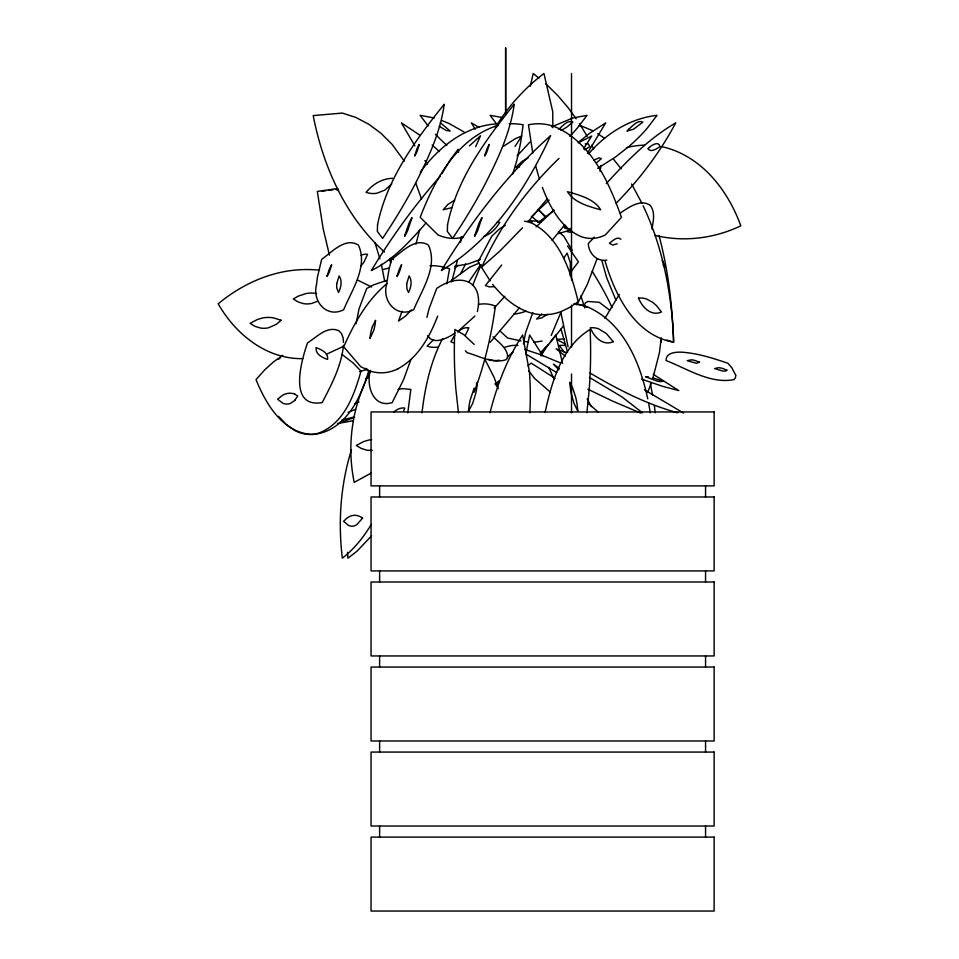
<?xml version="1.0" encoding="UTF-8"?>
<svg xmlns="http://www.w3.org/2000/svg" width="959" height="959" viewBox="0 0 959 959"><rect width="100%" height="100%" fill="white"/><g stroke="black" fill="none" stroke-linecap="round" stroke-linejoin="round"><path stroke-width="1.44" d="M505.645 114.181L505.645 47.95L505.645 113.833M570.329 276.084L570.353 262.658L567.117 253.128L563.796 258.007M523.422 343.897L525.604 332.581L532.82 312.598M370.426 370.462C365.942 385.027 372.895 408.618 392.183 402.6L403.583 379.608L410.896 359.565M343.442 345.3C341.452 365.835 331.574 384.583 322.188 402.6C287.616 408.33 301.426 360.212 307.539 342.89C316.638 337.28 326.827 325.569 338.683 330.651L341.488 333.54L343.142 337.964L343.478 342.375M422.02 412.742C424.909 387.208 430.687 361.507 442.578 338.563M460.56 242.231L461.207 236.573M477.378 311.555C484.247 280.028 460.188 272.2 436.693 288.455L429.045 308.786L426.911 317.453M661.207 338.323L659.444 352.708L652.707 378.805M356.125 323.663L359.05 308.786L366.698 288.455L373.866 284.739L386.453 280.496M586.896 412.778L589.27 388.91A256.197 125.545 90 0 0 590.145 329.452C561.542 346.631 551.821 381.958 545.036 412.526M407.779 412.873L410.848 389.402L402.408 388.611L398.201 389.462M651.916 229.045C653.331 221.373 655.381 212.311 650.37 205.49C640.648 198.417 628.648 207.552 620.341 212.994M446.846 283.84L449.555 268.748A183.864 102.229 90 0 0 430.016 265.667M600.01 171.337L601.065 165.463M526.119 352.085L529.62 335.027L542.782 355.717M530.291 86.226L533.216 73.507L538.886 78.123M457.215 261.22L451.641 281.826M490.013 412.658C496.99 385.398 507.083 358.618 522.631 335.027L529.464 371.972A158.391 77.619 90 0 1 529.836 412.718M415.966 244.113L419.646 229.752M351.485 449.675C340.553 484.703 337.952 521.828 342.339 558.186C354.171 549.016 363.677 537.196 371.277 524.357M512.801 173.963L516.829 160.429L520.569 143.035L523.158 124.802A183.72 102.145 -90 0 0 509.157 123.843M597.073 258.798L587.256 284.535L576.862 304.878M651.377 382.785L647.757 392.111M437.652 316.122C429.74 336.801 417.992 357.995 397.829 368.843M474.022 392.303C484.715 364.588 491.32 335.47 495.419 306.101A119.467 58.547 90 0 0 478.577 304.435M472.727 285.207L481.058 264.78M403.715 410.932L404.794 408.066A46.224 22.656 90 0 0 395.192 410.979L393.669 412.274M560.643 312.994L551.245 335.398M496.306 385.854L497.841 381.994M460.308 274.25L465.583 264.049M474.154 388.131L470.138 400.179A48.633 27.044 90 0 0 468.46 411.327L472.679 403.403L475.724 393.538A48.633 27.044 -90 0 0 477.414 382.401L476.263 384.163M475.664 146.679L480.543 135.746L469.419 145.852M369.79 372.524C352.157 406.472 346.523 444.748 354.195 482.365L371.325 472.967M496.546 385.854L498.92 380.699M604.949 318.328L619.286 294.425M402.157 311.196L398.476 321.073L405.609 315.99L411.387 309.853M541.056 355.921L545.503 347.326M441.967 173.651L450.502 159.482L458.114 149.328L458.534 152.265M465.247 335.638L468.855 327.81A46.224 22.656 90 0 0 459.253 330.723L457.731 332.006M495.371 127.415C508.03 106.641 524.549 88.204 543.957 73.507L552.744 111.664L552.852 127.715M515.031 146.487L521.744 135.986L515.379 138.659L503.703 146.128M583.54 148.813L591.751 135.986L578.205 142.867M541.164 354.89L548.476 344.329M480.663 264.612L468.735 281.946M563.329 326.048L549.075 343.957L540.313 352.804M587.376 153.308L605.752 122.872L590.097 132.977L578.325 142.292M454.818 335.266L450.874 341.692A32.162 15.764 90 0 0 454.182 342.842M517.069 155.933L529.8 142.232M570.078 228.434L567.56 231.814L572.02 232.33M570.173 272.74L578.421 261.891L567.572 246.019M519.478 307.731L490.253 342.231M420.21 172.248C435.182 151.846 455.309 134.116 479.944 126.78A167.01 112.706 -90 0 1 498.284 123.819M564.791 224.766L552.096 240.301M550.322 342.003L555.836 335.027L562.573 363.449M294.916 400.059L297.758 396.067A46.26 22.668 90 0 0 294.617 394.209M501.713 264.96L485.422 285.578L489.318 286.921L494.281 286.657M547.409 198.669L528.289 221.445M371.565 535.793L357.096 551.137L347.925 558.186L347.542 552.312M425.916 223.087C410.116 241.212 393.37 259.901 371.373 270.51C391.548 237.137 414.504 205.394 440.301 176.132M361.063 265.871L363.964 262.107L367.573 254.279A46.224 22.656 90 0 0 361.099 255.262M494.101 308.163L504.842 296.319M588.586 153.908C605.836 133.649 630.267 118.317 657.035 115.344L647.325 128.074A71.985 28.674 -40.5 0 1 629.212 146.224L615.27 157.18L597.709 168.281M522.547 227.774L499.879 251.054L481.897 266.914C499.783 226 526.947 189.331 559.001 158.391M606.256 183.648C626.97 160.884 648.943 138.444 675.747 122.872C659.984 152.421 639.641 179.393 616.146 203.212M391.799 183.936L384.895 190.062L376.995 193.203A20.774 20.774 0 0 1 368.783 193.095L366.086 192.339C371.541 185.698 379.021 180.436 387.58 178.842A29.693 29.693 0 0 1 392.89 178.35M513.401 351.725L507.215 357.06M594.34 237.173L588.287 243.598C588.598 253.224 596.81 261.891 606.819 260.141M549.159 200.059L533.12 215.068M536.105 226.851L553.727 210.309M558.749 129.225C562.537 126.264 567.5 119.575 572.847 122.117L566.457 127.379L561.027 130.436M458.786 330.675L474.921 316.062M454.818 268.1L458.042 265.211M295.42 400.059L290.145 403.559A30.604 17.022 90 0 1 282.761 403.2L277.571 399.196L282.605 395.252A43.982 24.454 -90 0 1 295.084 394.209M541.787 313.977L536.525 319.035L541.835 317.849L547.541 314.216M451.114 280.771L469.802 267.093L479.344 263.09M433.564 339.714L427.103 346.127L429.788 346.894A20.774 20.774 0 0 0 438.011 346.99M387.064 283.516C367.117 300.143 354.027 323.375 343.718 346.846L360.824 366.782L369.946 371.013A113.917 63.33 90 0 0 397.829 368.843M538.514 222.368L553.703 210.572M566.014 226.12L564.348 227.511L564.803 228.182L568.687 229.249M527.977 365.739L531.154 363.113L551.377 375.988A429.488 91.716 19.1 0 1 554.961 378.385M596.498 162.754L601.377 158.619L599.039 157.851L593.933 160.093M552.624 210.8L554.026 210.057M278.314 359.385L280.412 357.755M282.833 355.298L273.567 361.843L264.624 369.97L256.041 379.608C265.943 404.159 283.396 433.876 313.221 434.451C344.856 431.43 361.087 398.141 368.592 371.145L365.619 368.376M455.069 333.049L451.353 335.422A31.108 12.395 -40.5 0 1 434.067 340.361L430.303 338.815L427.678 335.674M505.345 225.293L499.531 228.877L491.739 236.25L478.062 261.891L490.145 280.855M454.698 200.143L447.805 204.507L443.178 209.793L452.36 207.492M551.713 126.828L572.859 117.981L587.028 115.344L577.33 128.074A71.985 28.674 -40.5 0 1 569.754 136.334M343.178 346.499L327.451 353.775M317.189 301.39L311.891 303.38A20.786 20.786 0 0 1 303.679 303.667L298.321 302.037L293.286 299.028L298.189 296.163L305.945 293.586A29.717 29.717 0 0 1 316.578 293.478M584.415 149.796L589.857 146.691L588.167 143.694L585.218 143.874M617.224 243.766L612.765 245.06L609.397 243.238C612.357 241.117 617.332 235.794 620.929 239.27M354.998 403.703L359.026 401.989M353.308 417.896L344.197 421.181A8.175 1.75 -19.1 0 1 340.349 421.852M494.784 384.02L498.572 382.449M558.486 233.636L569.274 230.352M348.081 412.322L355.429 409.373M483.959 236.346C490.876 234.032 496.282 228.542 499.807 222.296A29.693 29.693 0 0 0 497.146 222.188M480.447 259.421L468.424 263.869L454.686 266.374M527.953 158.055L522.379 161.208L515.486 167.573L519.55 166.938M341.872 420.018L354.518 416.937M504.686 347.29L509.9 345.851A29.693 29.693 0 0 1 517.884 345.456M359.553 371.648L367.561 369.239M365.535 378.481L368.124 377.774M383.552 269.359L389.174 268.017M542.135 341.08L533.971 342.243M353.308 420.713L337.496 423.542M321.637 191.249L325.856 190.697M328.673 190.338L332.893 189.786M335.698 189.426L338.515 189.067M564.204 338.863L556.771 339.438L565.486 344.161M302.828 358.63C266.578 359.433 235.351 334.08 218.196 303.799C237.736 287.568 261.076 275.677 286.214 271.289A124.718 124.718 0 0 1 319.551 270.174M648.5 376.875L645.551 376.743L656.735 380.951A8.175 1.75 19.1 0 0 660.583 381.622L662.801 381.238L652.468 377.69M523.59 341.356L528.577 341.991M654.925 235.375C683.587 242.303 714.287 238.551 740.804 225.833C728.361 191.249 703.163 158.199 666.493 147.818A77.607 77.607 0 0 0 661.051 146.559M520.941 340.936L507.611 338L499.711 330.711M502.876 117.633L490.145 115.344L496.438 123.843M434.319 117.981L420.138 115.344L428.134 125.953M677.749 412.814C646.63 404.326 617.692 389.318 590.013 373.027M488.419 359.349L491.104 360.104A20.774 20.774 0 0 0 499.327 360.2M666.541 340.109L673.518 342.183C672.475 306.257 668.291 270.282 659.001 235.506M525.029 349.52L539.617 354.339L559.672 362.61M566.074 352.564L556.088 348.8L565.283 356.173M641.535 379.129L662.645 386.333L678.792 390.589L653.271 374.334M640.804 413.101L612.789 401.21L587.891 389.222M592.95 130.808L583.348 126.78A183.72 102.145 90 0 0 579.188 125.569M441.763 120.438L449.268 123.627L463.952 131.898M357.959 280.244L371.613 287.005M338.635 190.757L335.111 188.875L317.321 191.428L323.183 228.913L329.464 255.154M589.425 377.414L621.971 396.906L642.518 412.838M644.424 389.798L683.575 413.077M556.711 372.572L526 354.147M479.009 127.427L471.42 122.872L475.173 129.273M342.183 354.59L352.96 362.826L361.004 371.145C354.255 394.94 344.473 422.847 319.419 432.845A119.539 58.583 90 0 1 294.245 430.183L286.19 424.393L278.554 416.29M597.649 133.637L604.626 138.288M440.301 122.692L450.215 131.083L446.139 130.436L439.198 126.264M391.2 257.875L393.502 259.637M420.246 135.423L401.425 122.872L414.899 145.912M550.514 392.255L534.619 378.433L528.757 370.917M609.624 310.165L599.231 302.289L587.867 301.462L585.446 302.888L584.427 305.082L584.822 308.007M531.31 216.219L538.658 222.368M546.15 216.842L537.891 209.685M432.161 145.085L439.426 151.558M559.325 368.604L558.318 367.765A80.7 17.238 19.1 0 0 553.511 364.156L558.845 369.91M663.053 265.032L665.27 266.914L662.13 260.285M587.555 402.696L598.02 411.998M558.426 231.634L563.82 236.25L572.151 250.347M493.082 336.753C498.812 342.639 508.294 348.752 507.599 357.935L505.896 359.757C492.77 363.941 479.344 356.113 467.021 352.636L465.439 350.754M384.511 252.073C345.48 216.854 323.075 166.542 313.209 115.607L342.351 113.066L355.825 117.442L368.759 124.214L380.939 133.253L392.147 144.401L404.362 161.16M545.695 83.673L557.491 95.253L568.519 108.163L576.167 118.784M564.491 352.504L559.289 345.456A29.693 29.693 0 0 1 564.623 345.48M492.65 284.367C501.605 295.552 512.454 305.621 525.832 311.196A192.939 94.545 90 0 0 561.087 311.543L569.754 307.419L578.229 301.653C570.917 272.68 560.967 238.935 532.88 223.639A119.455 58.535 90 0 0 524.501 221.217M539.294 210.309L545.048 216.986M474.202 344.461L463.856 334.691L454.854 329.452A262.454 145.924 -90 0 0 455.837 388.91L458.462 412.778M613.712 159.482L621.096 168.748M424.885 160.549L427.534 164.061M484.822 359.205L494.221 377.63L498.236 388.767M579.488 123.591L587.208 136.346M569.778 382.401L572.727 388.131L575.76 397.565A47.447 23.256 90 0 1 577.857 411.327L574.057 403.403L571.876 396.151A47.447 23.256 90 0 1 569.778 382.401M631.561 183.984L641.943 203.236M587.16 398.824L591.451 406.652M591.811 145.145L593.717 148.921M615.93 300.167L606.675 277.702L602.048 261.22M638.466 298.117C641.319 304.471 645.898 310.968 652.971 312.862A27.775 18.748 -90 0 0 659.396 312.754L661.494 311.999L656.447 305.585L652.719 302.325L646.762 299.112A39.858 26.9 90 0 0 638.466 298.117M548.752 367.345L553.954 378.901M643.141 205.789C663.28 248.273 671.983 295.432 673.733 342.183C635.062 335.518 615.007 295.396 605.129 261.22M612.034 307.623L609.145 301.402A281.203 112.011 40.5 0 0 592.278 271.445M415.703 183.025L421.552 199.1M375.005 242.675L379.86 258.834M539.509 179.357L535.637 165.835M542.386 187.437C549.795 206.712 560.571 227.283 580.243 236.274A119.479 58.547 90 0 0 605.441 234.847L621.456 217.309C608.881 182.174 591.439 142.459 554.949 126.78A192.819 94.497 90 0 0 528.457 124.802L532.772 153.176M584.283 306.544L580.914 295.78M567.572 352.337L561.015 329.045M389.486 258.834L390.697 262.886M568.124 347.002L560.739 311.879M650.37 383.756L652.635 395.312M647.757 398.836C640.121 363.065 623.853 323.351 588.454 307.324A103.584 69.899 90 0 0 573.71 303.991M648.644 402.924L650.202 412.742M496.223 383.612L496.762 386.357M381.334 264.24L384.751 281.586M654.398 405.645L655.153 412.742M661.159 337.952L661.35 342.183M705.56 485.889L705.56 496.978M705.56 570.917L705.56 582.005M705.56 655.956L705.56 667.044M705.56 740.983L705.56 752.072M705.56 826.023L705.56 837.111M571.528 73.507L571.528 280.196M571.528 305.154L571.528 347.086M571.528 373.974L571.528 412.826M379.62 485.889L379.62 496.978M379.62 570.917L379.62 582.005M379.62 655.956L379.62 667.044M379.62 740.983L379.62 752.072M379.62 826.023L379.62 837.111M371.601 439.642A29.717 29.717 0 0 0 368.951 440.025L363.737 441.512L356.292 445.467L361.315 448.476L366.674 450.107A20.786 20.786 0 0 0 372.164 450.286M626.527 147.686A77.607 77.607 0 0 1 644.436 145.157M529.764 221.301A103.56 69.887 -90 0 1 532.461 221.709M463.185 237.101A113.869 63.318 -90 0 1 437.927 234.847L420.186 217.309C434.235 180.975 455.201 141.285 493.825 126.78A183.72 102.145 -90 0 1 497.985 125.569M527.546 221.217A113.845 63.294 -90 0 1 540.9 222.092M578.397 304.435A113.869 63.306 -90 0 1 587.639 307.324M526.071 311.196A183.864 102.229 90 0 1 513.568 314.252M446.858 145.265A71.985 28.674 40.5 0 1 435.446 134.296M537.603 221.781A113.845 63.294 -90 0 1 540.277 221.301M316.47 284.979C312.083 301.474 326.995 318.508 343.706 309.685C351.725 290.121 368.364 266.458 358.402 245.084C345.156 236.765 331.562 252.541 321.685 259.29L317.405 277.235L316.47 284.979M386.465 284.979C382.09 301.474 396.99 318.508 413.713 309.685C421.72 290.121 438.371 266.458 428.397 245.084C415.151 236.765 401.557 252.541 391.68 259.29L389.138 268.652L386.465 284.979M377.534 224.838L377.355 231.443L382.641 238.395L391.008 225.581A456.676 181.898 -40.5 0 0 413.353 187.484C426.899 161.208 440.229 133.864 444.221 104.243C415.547 139.954 386.717 179.069 377.534 224.838M447.529 224.838L447.35 231.443L452.636 238.395L461.015 225.581A456.676 181.898 -40.5 0 0 483.348 187.484C496.894 161.208 510.224 133.864 514.216 104.243C485.542 139.954 456.724 179.069 447.529 224.838M735.697 375.125L735.493 377.75L733.887 379.632C710.235 384.223 687.195 368.688 666.014 360.512C665.93 352.48 676.107 351.881 682.029 352.205C697.804 353.296 713.005 358.21 727.893 363.245L731.861 367.812L735.697 375.125M336.681 283.792L336.729 287.952L338.563 292.483C340.96 287.436 342.543 280.867 339.102 275.916L336.681 283.792M406.676 283.792L407 289.198L408.558 292.483C410.955 287.436 412.538 280.867 409.097 275.916L406.676 283.792M316.206 347.745C315.199 354.243 322.488 357.719 327.582 359.409C328.589 352.924 321.301 349.448 316.206 347.745M327.163 275.701L327.079 276.408A52.733 21.002 -40.5 0 0 329.405 271.912L331.646 264.744A52.733 21.002 -40.5 0 0 329.321 269.239L327.163 275.701M397.158 275.701L397.074 276.408A52.733 21.002 -40.5 0 0 399.4 271.912L401.641 264.744A52.733 21.002 -40.5 0 0 399.316 269.239L397.158 275.701M404.818 235.195L404.674 236.334A85.471 34.044 -40.5 0 0 407.575 230.879L411.986 217.669A85.471 34.044 -40.5 0 0 409.097 223.111L404.818 235.195M414.791 155.37L414.708 156.077A52.733 21.002 -40.5 0 0 417.033 151.594L419.275 144.413A52.733 21.002 -40.5 0 0 416.949 148.909L414.791 155.37M474.813 235.195L474.681 236.334A85.471 34.044 -40.5 0 0 477.57 230.879L481.993 217.669A85.471 34.044 -40.5 0 0 479.092 223.111L474.813 235.195M484.798 155.37L484.715 156.077A52.733 21.002 -40.5 0 0 487.04 151.594L489.282 144.413A52.733 21.002 -40.5 0 0 486.956 148.909L484.798 155.37M372.404 326.695L371.9 328.218A29.957 16.663 -90 0 0 370.006 338.383L373.686 330.483A29.957 16.663 -90 0 0 375.58 320.306L372.404 326.695M550.538 135.746C526.623 188.228 491.895 240.601 441.38 270.51C471.588 221.109 507.071 174.286 550.538 135.746M699.519 362.25L696.486 363.269L687.183 360.692L691.259 359.817A11.592 2.481 19.1 0 1 694.927 360.428L699.519 362.25M726.85 370.138L725.627 371.097L722.642 371.001L714.515 368.58L718.603 367.705A11.592 2.481 19.1 0 1 722.271 368.316L726.85 370.138M362.574 518.148L356.604 524.825A32.174 15.764 90 0 1 348.297 525.292L343.61 521.288L346.607 518.423A46.26 22.668 90 0 1 362.574 518.136M628.756 129.225L626.958 131.083L633.599 129.201L642.854 122.117C637.495 119.575 632.544 126.264 628.756 129.225M281.131 320.246L276.48 324.238L268.676 327.738A20.786 20.786 0 0 1 260.452 328.026L255.094 326.396L250.059 323.375L257.503 319.431L262.718 317.944A29.717 29.717 0 0 1 273.351 317.837L281.131 320.246M649.495 147.326L647.828 148.717C650.921 152.925 656.687 148.765 659.852 146.691C659.265 140.673 651.916 144.941 649.495 147.326M613.245 341.692L611.135 342.447A27.775 18.748 90 0 1 604.721 342.543C597.649 340.661 593.058 334.164 590.217 327.81A39.858 26.9 90 0 1 598.5 328.793L606.364 333.528L613.245 341.692M714.131 411.95L371.049 411.95L371.049 485.889L714.131 485.889L714.131 411.95M714.131 496.978L371.049 496.978L371.049 570.917L714.131 570.917L714.131 496.978M714.131 582.005L371.049 582.005L371.049 655.956L714.131 655.956L714.131 582.005M714.131 667.044L371.049 667.044L371.049 740.983L714.131 740.983L714.131 667.044M714.131 752.072L371.049 752.072L371.049 826.023L714.131 826.023L714.131 752.072M714.131 837.111L371.049 837.111L371.049 911.05L714.131 911.05L714.131 837.111M571.756 192.819L567.5 191.716C574.537 202.96 588.742 206.389 600.694 209.793C594.628 199.736 582.305 196.151 571.756 192.819"/></g></svg>
